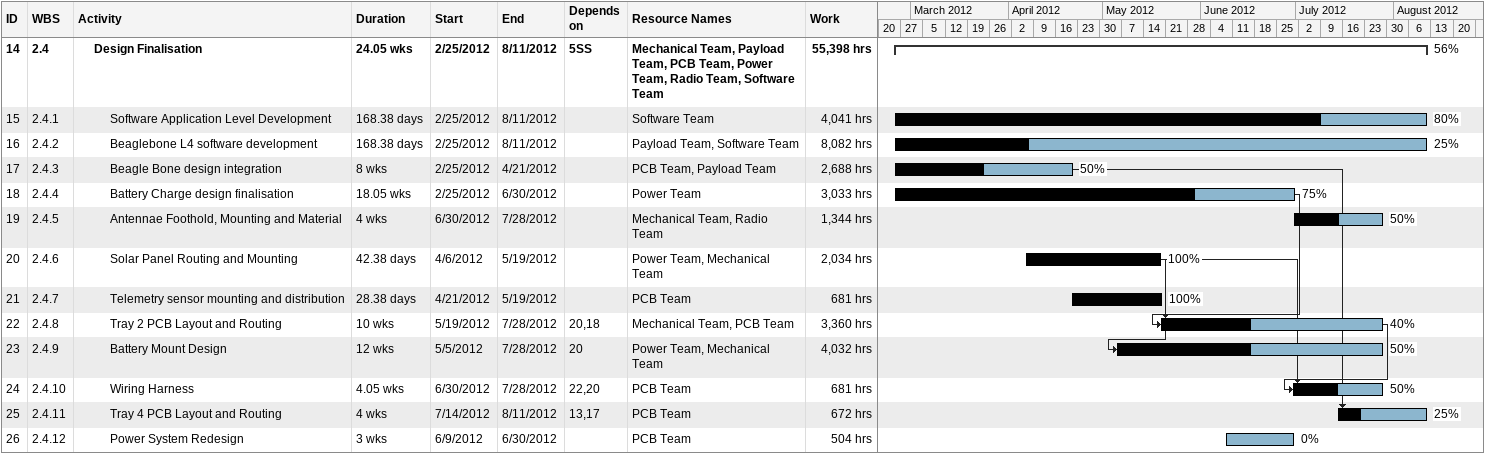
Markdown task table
| ID | WBS | Task | Duration | Start | Finish | Predecessors | Resources | % complete | Work (h) |
|---|---|---|---|---|---|---|---|---|---|
| 14 | 2.4 | **Design Finalisation** | 24.05w | 2012-02-25 | 2012-08-11 | 5SS | Mechanical Team, Payload Team, PCB Team, Power Team, Radio Team, Software Team | 56 | 55398 |
| 15 | 2.4.1 | Software Application Level Development | 168.38d | 2012-02-25 | 2012-08-11 |  | Software Team | 80 | 4041 |
| 16 | 2.4.2 | Beaglebone L4 software development | 168.38d | 2012-02-25 | 2012-08-11 |  | Payload Team, Software Team | 25 | 8082 |
| 17 | 2.4.3 | Beagle Bone design integration | 8w | 2012-02-25 | 2012-04-21 |  | PCB Team, Payload Team | 50 | 2688 |
| 18 | 2.4.4 | Battery Charge design finalisation | 18.05w | 2012-02-25 | 2012-06-30 |  | Power Team | 75 | 3033 |
| 19 | 2.4.5 | Antennae Foothold, Mounting and Material | 4w | 2012-06-30 | 2012-07-28 |  | Mechanical Team, Radio Team | 50 | 1344 |
| 20 | 2.4.6 | Solar Panel Routing and Mounting | 42.38d | 2012-04-06 | 2012-05-19 |  | Power Team, Mechanical Team | 100 | 2034 |
| 21 | 2.4.7 | Telemetry sensor mounting and distribution | 28.38d | 2012-04-21 | 2012-05-19 |  | PCB Team | 100 | 681 |
| 22 | 2.4.8 | Tray 2 PCB Layout and Routing | 10w | 2012-05-19 | 2012-07-28 | 20, 18 | Mechanical Team, PCB Team | 40 | 3360 |
| 23 | 2.4.9 | Battery Mount Design | 12w | 2012-05-05 | 2012-07-28 | 20 | Power Team, Mechanical Team | 50 | 4032 |
| 24 | 2.4.10 | Wiring Harness | 4.05w | 2012-06-30 | 2012-07-28 | 22, 20 | PCB Team | 50 | 681 |
| 25 | 2.4.11 | Tray 4 PCB Layout and Routing | 4w | 2012-07-14 | 2012-08-11 | 13, 17 | PCB Team | 25 | 672 |
| 26 | 2.4.12 | Power System Redesign | 3w | 2012-06-09 | 2012-06-30 |  | PCB Team | 0 | 504 |
